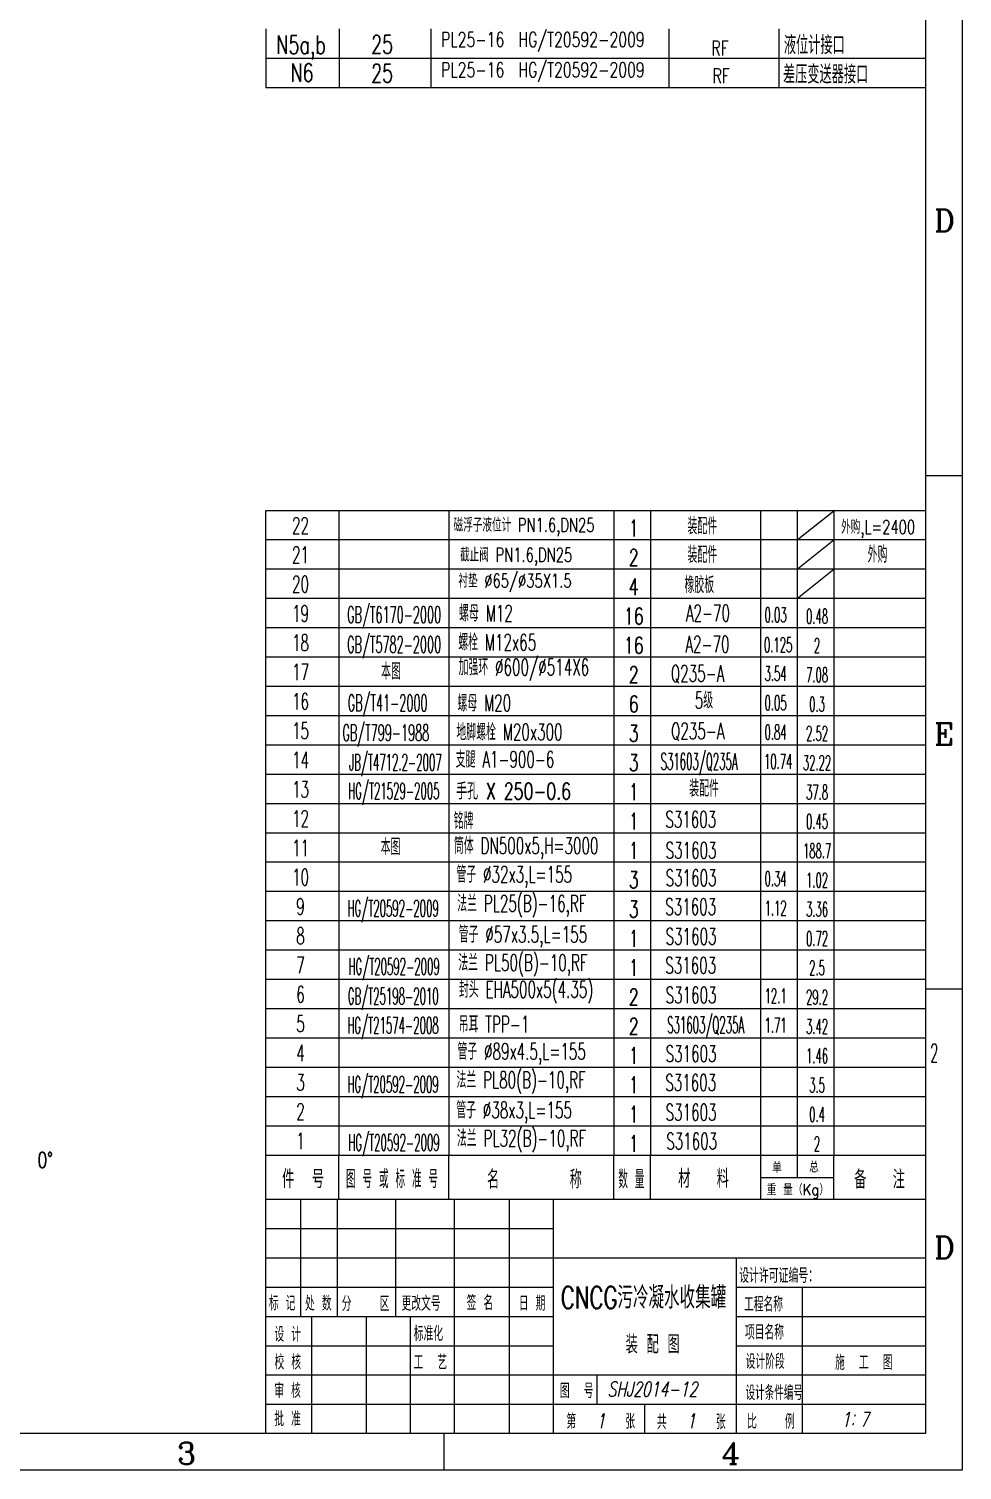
# Model space of a CAD drawing. Header units: inches. Extents: x -1056 to 3115, y -4435 to 1464.
# Drawn here: x 1327 to 3115, y -4435 to -1672 of the extents above; entities that cross this region are included whole.
import ezdxf
from ezdxf.enums import TextEntityAlignment as Align

# ---------------------------------------------------------------- set-up
doc = ezdxf.new("R2010")
doc.units = ezdxf.units.IN
doc.header["$LTSCALE"] = 77.75
doc.header["$MEASUREMENT"] = 0
doc.layers.get('0').update_dxf_attribs({"lineweight": 18})
doc.layers.add('DIM', color=2, linetype='Continuous', lineweight=18)
doc.styles.add('HZ', font='romans.shx', dxfattribs={"width": 0.6, "bigfont": 'hz.shx'})
doc.styles.add('HZTXT', font='romans.shx', dxfattribs={"width": 0.7, "bigfont": 'hztxt.shx'})
doc.styles.add('ROMANC', font='romanc.shx', dxfattribs={"width": 0.7})

# ---------------------------------------------------------------- blocks, each defined once
blk = doc.blocks.new('MLF')
blk.add_line((180, 8), (0, 8))
at = {"color": 4}
for p, q in [((0, 8), (0, 0)), ((20, 8), (20, 0)), ((50, 8), (50, 0)), ((95, 8), (95, 0)), ((105, 8), (105, 0)), ((135, 8), (135, 0)), ((145, 8), (145, 0)), ((155, 8), (155, 0))]:
    blk.add_line(p, q, dxfattribs=at)
blk = doc.blocks.new('JGB-L')
at = {"color": 4, "linetype": 'Continuous'}
for p, q in [((0, 0), (0, -8)), ((20, 0), (20, -8)), ((45, 0), (45, -8)), ((110, 0), (110, -8)), ((140, 0), (140, -8))]:
    blk.add_line(p, q, dxfattribs=at)
at = {"color": 7, "linetype": 'Continuous'}
blk.add_line((0, -8), (180, -8), dxfattribs=at)

msp = doc.modelspace()

# ---------------------------------------------------------------- linework, layer by layer
at = {"color": 7, "linetype": 'Continuous'}
for p, q in [((3115.1, 1463.5), (3115.1, -4435.3)), ((3115.1, -4435.3), (-1056.3, -4435.3))]:
    msp.add_line(p, q, dxfattribs=at)
at = {"color": 5}
for p, q in [((3044.9, 1393.3), (3044.9, -4365.1)), ((3044.9, -4365.1), (-880.7, -4365.1))]:
    msp.add_line(p, q, dxfattribs=at)
for p, q in [((3115.1, -2529), (3044.9, -2529)), ((3115.1, -3513.3), (3044.9, -3513.3)), ((3044.5, -3775.7), (1780.6, -3775.7)), ((1847.8, -4140.6), (1847.8, -3916.1)), ((1918, -4140.6), (1918, -3916.1)), ((2030.2, -4140.6), (2030.2, -3916.1)), ((2142.5, -4365.1), (2142.5, -3916.1)), ((2247.7, -4365.1), (2247.7, -3916.1)), ((2331.9, -4365.1), (2331.9, -3916.1)), ((1780.6, -4028.4), (3044.9, -4028.4)), ((1780.6, -4084.5), (2331.9, -4084.5)), ((1780.6, -4196.7), (2331.9, -4196.7)), ((1780.6, -4252.9), (3044.9, -4252.9)), ((2416.1, -4309), (2416.1, -4252.9)), ((1780.6, -4309), (3044.9, -4309)), ((2507.3, -4365.1), (2507.3, -4309)), ((2122.4, -4435.3), (2122.4, -4365.1))]:
    msp.add_line(p, q)
at = {"color": 7, "linetype": 'Continuous', "ltscale": 0.5}
for p, q in [((2798.7, -2652.2), (2869, -2596)), ((2798.7, -2708.4), (2869, -2652.2)), ((2798.7, -2764.5), (2869, -2708.4))]:
    msp.add_line(p, q, dxfattribs=at)
at = {"color": 4}
for p, q in [((1780.6, -3775.7), (1780.6, -3831.8)), ((1921, -3775.7), (1921, -3831.8)), ((2131.7, -3775.7), (2131.7, -3831.8)), ((2447.7, -3775.7), (2447.7, -3831.8)), ((2517.9, -3775.7), (2517.9, -3831.8)), ((2728.5, -3775.7), (2728.5, -3916.1)), ((2798.7, -3775.7), (2798.7, -3874)), ((2869, -3775.7), (2869, -3831.8)), ((1921, -3916.1), (1921, -3831.8)), ((2131.7, -3916.1), (2131.7, -3831.8)), ((2447.7, -3916.1), (2447.7, -3831.8)), ((2517.9, -3916.1), (2517.9, -3831.8)), ((2869, -3916.1), (2869, -3831.8))]:
    msp.add_line(p, q, dxfattribs=at)
at = {"color": 4, "linetype": 'Continuous'}
for p, q in [((1780.6, -3831.8), (3044.5, -3831.8)), ((1780.6, -3831.8), (1780.6, -4365.1)), ((1780.6, -3916.1), (3044.9, -3916.1)), ((1780.6, -4140.6), (2331.9, -4140.6))]:
    msp.add_line(p, q, dxfattribs=at)
at = {"color": 7}
for p, q in [((2728.5, -3874), (2869, -3874)), ((1780.6, -3972.2), (2331.9, -3972.2)), ((2682.7, -4365.1), (2682.7, -4028.4)), ((2682.7, -4084.5), (3044.9, -4084.5)), ((2809, -4365.1), (2809, -4084.5)), ((1868.9, -4365.1), (1868.9, -4140.6)), ((1974.1, -4365.1), (1974.1, -4140.6)), ((2058.3, -4365.1), (2058.3, -4140.6)), ((2682.7, -4140.6), (3044.9, -4140.6)), ((2682.7, -4196.7), (3044.9, -4196.7))]:
    msp.add_line(p, q, dxfattribs=at)

# ---------------------------------------------------------------- block references
at = {"color": 2, "linetype": 'Continuous', "xscale": 7.02177824797036, "yscale": 7.021778247943075}
for name, p, zscale in [('JGB-L', (1780.9, -1672.3), 7.021778247950399), ('JGB-L', (1780.9, -1728.5), 7.021778247950399), ('MLF', (1780.6, -2652.2), 7.0217782479504), ('MLF', (1780.6, -2708.4), 7.0217782479504), ('MLF', (1780.6, -2764.5), 7.0217782479504), ('MLF', (1780.6, -2820.7), 7.0217782479504), ('MLF', (1780.6, -2876.9), 7.0217782479504), ('MLF', (1780.6, -2933.1), 7.0217782479504), ('MLF', (1780.6, -2989.2), 7.0217782479504), ('MLF', (1780.6, -3045.4), 7.0217782479504), ('MLF', (1780.6, -3101.6), 7.0217782479504), ('MLF', (1780.6, -3157.8), 7.0217782479504), ('MLF', (1780.6, -3213.9), 7.0217782479504), ('MLF', (1780.6, -3270.1), 7.0217782479504), ('MLF', (1780.6, -3326.3), 7.0217782479504), ('MLF', (1780.6, -3382.5), 7.0217782479504), ('MLF', (1780.6, -3438.6), 7.0217782479504), ('MLF', (1780.6, -3494.8), 7.0217782479504), ('MLF', (1780.6, -3551), 7.0217782479504), ('MLF', (1780.6, -3607.2), 7.0217782479504), ('MLF', (1780.6, -3663.3), 7.0217782479504), ('MLF', (1780.6, -3719.5), 7.0217782479504), ('MLF', (1780.6, -3775.7), 7.0217782479504)]:
    msp.add_blockref(name, p, dxfattribs=dict(at, zscale=zscale))

# ---------------------------------------------------------------- texts
at = {"color": 2, "linetype": 'Continuous', "style": 'HZ'}
for s, height, width, p in [('N5a,b', 35.11, 0.7, (1848.6, -1702.9)), ('25', 35.11, 0.7, (2003.8, -1702.2)), ('RF', 28.09, 0.7, (2651.1, -1709.4)), ('N6', 35.11, 0.7, (1850.3, -1756.3)), ('25', 35.11, 0.7, (2003.8, -1757.4)), ('RF', 28.09, 0.7, (2653.3, -1762.5)), ('22', 31.6, 0.6, (1847.4, -2624.6)), ('1', 31.6, 0.7, (2485.9, -2629.6)), ('装配件', 31.6, 0.6, (2617.2, -2625.6)), ('21', 31.6, 0.6, (1847.4, -2680.7)), ('2', 31.6, 0.7, (2485.9, -2685.8)), ('装配件', 31.6, 0.6, (2617.2, -2680.5)), ('外购', 31.6, 0.6, (2952.9, -2679.8)), ('20', 31.6, 0.6, (1847.4, -2736.9)), ('4', 31.6, 0.7, (2485.9, -2742)), ('橡胶板', 31.6, 0.6, (2611.6, -2738.3)), ('19', 31.6, 0.6, (1847.4, -2793.1)), ('GB/T6170-2000', 31.601, 0.5, (2026.8, -2795.3)), ('16', 31.6, 0.7, (2485.9, -2798.2)), ('A2-70', 31.6, 0.6, (2628, -2792.4)), ('0.03', 28.09, 0.5, (2757.7, -2795.9)), ('0.48', 28.09, 0.5, (2837.1, -2798.5)), ('18', 31.6, 0.6, (1847.4, -2849.2)), ('GB/T5782-2000', 31.601, 0.5, (2026.8, -2852.6)), ('16', 31.6, 0.7, (2485.9, -2854.3)), ('A2-70', 31.6, 0.6, (2627.1, -2852)), ('0.125', 28.09, 0.5, (2762.6, -2853.3)), ('2', 28.1, 0.5, (2837.1, -2854.7)), ('17', 31.6, 0.6, (1847.4, -2905.4)), ('本图', 31.6, 0.6, (2020.8, -2904.1)), ('2', 31.6, 0.7, (2485.9, -2910.5)), ('Q235-A', 31.6, 0.6, (2608.2, -2908.1)), ('3.54', 28.09, 0.5, (2757.7, -2908.3)), ('7.08', 28.09, 0.5, (2837.1, -2910.9)), ('16', 31.6, 0.6, (1847.4, -2961.6)), ('GB/T41-2000', 31.601, 0.5, (2014.3, -2964.5)), ('6', 31.6, 0.7, (2485.9, -2966.7)), ('5级', 31.6, 0.6, (2620.4, -2959.4)), ('0.05', 28.09, 0.5, (2757.7, -2964.4)), ('0.3', 28.09, 0.5, (2837.1, -2967)), ('15', 31.6, 0.6, (1847.4, -3017.8)), ('GB/T799-1988', 31.601, 0.5, (2010.9, -3021.7)), ('3', 31.6, 0.7, (2485.9, -3022.9)), ('Q235-A', 31.6, 0.6, (2608.5, -3018.5)), ('0.84', 28.09, 0.5, (2757.7, -3020.6)), ('2.52', 28.09, 0.5, (2837.1, -3023.2)), ('14', 31.6, 0.6, (1847.4, -3073.9)), ('JB/T4712.2-2007', 31.601, 0.45, (2029.2, -3078.4)), ('3', 31.6, 0.7, (2485.9, -3079)), ('S31603/Q235A', 31.601, 0.45, (2611.1, -3076.7)), ('10.74', 28.09, 0.5, (2762.6, -3076.8)), ('32.22', 28.09, 0.5, (2837.1, -3079.4)), ('13', 31.6, 0.6, (1847.4, -3130.1)), ('HG/T21529-2005', 31.601, 0.45, (2026.3, -3133.3)), ('1', 31.6, 0.7, (2485.9, -3135.2)), ('装配件', 31.6, 0.6, (2620.7, -3128.5)), ('37.8', 28.09, 0.5, (2837.1, -3135.5)), ('12', 31.6, 0.6, (1847.4, -3186.3)), ('1', 31.6, 0.7, (2485.9, -3191.4)), ('S31603', 31.6, 0.6, (2595.1, -3187.6)), ('0.45', 28.09, 0.5, (2837.1, -3191.7)), ('11', 31.6, 0.6, (1847.4, -3242.5)), ('本图', 31.6, 0.6, (2019.9, -3240.5)), ('1', 31.6, 0.7, (2485.9, -3247.5)), ('S31603', 31.6, 0.6, (2595.7, -3247.3)), ('188.7', 28.09, 0.5, (2837.1, -3247.9)), ('10', 31.6, 0.6, (1847.4, -3298.6)), ('3', 31.6, 0.7, (2485.9, -3303.7)), ('S31603', 31.6, 0.6, (2595.7, -3299.8)), ('0.34', 28.09, 0.5, (2757.7, -3301.5)), ('1.02', 28.09, 0.5, (2837.1, -3304.1)), ('9', 31.6, 0.6, (1847.4, -3354.8)), ('HG/T20592-2009', 31.601, 0.45, (2024.9, -3358.3)), ('S31603', 31.6, 0.6, (2595, -3355.3)), ('3', 31.6, 0.7, (2485.9, -3359.9)), ('1.12', 28.09, 0.5, (2757.7, -3357.7)), ('3.36', 28.09, 0.5, (2837.1, -3360.2)), ('8', 31.6, 0.6, (1847.4, -3411)), ('S31603', 31.6, 0.6, (2595.7, -3412.2)), ('1', 31.6, 0.7, (2485.9, -3416.1)), ('0.72', 28.09, 0.5, (2837.1, -3416.4)), ('7', 31.6, 0.6, (1847.4, -3467.2)), ('HG/T20592-2009', 31.601, 0.45, (2026.8, -3469.8)), ('S31603', 31.6, 0.6, (2595, -3467.6)), ('1', 31.6, 0.7, (2485.9, -3472.2)), ('2.5', 28.09, 0.5, (2837.1, -3472.6)), ('6', 31.6, 0.6, (1847.4, -3523.3)), ('GB/T25198-2010', 31.601, 0.45, (2025.1, -3526.7)), ('S31603', 31.6, 0.6, (2595.7, -3524.5)), ('2', 31.6, 0.7, (2485.9, -3528.4)), ('12.1', 28.09, 0.5, (2757.7, -3526.2)), ('29.2', 28.09, 0.5, (2837.1, -3528.8)), ('5', 31.6, 0.6, (1847.4, -3579.5)), ('HG/T21574-2008', 31.601, 0.45, (2024.7, -3582.5)), ('S31603/Q235A', 31.601, 0.45, (2623.7, -3581.7)), ('2', 31.6, 0.7, (2485.9, -3584.6)), ('1.71', 28.09, 0.5, (2757.7, -3582.4)), ('3.42', 28.09, 0.5, (2837.1, -3584.9)), ('2', 35.1, 0.5, (3061.6, -3635.6)), ('4', 31.6, 0.6, (1847.4, -3635.7)), ('1', 31.6, 0.7, (2485.9, -3640.8)), ('S31603', 31.6, 0.6, (2595.7, -3636.9)), ('1.46', 28.09, 0.5, (2837.1, -3641.1)), ('HG/T20592-2009', 31.601, 0.45, (2024.8, -3695.8)), ('3', 31.6, 0.6, (1847.4, -3691.9)), ('1', 31.6, 0.7, (2485.9, -3696.9)), ('S31603', 31.6, 0.6, (2595, -3692.3)), ('3.5', 28.09, 0.5, (2837.1, -3697.3)), ('2', 31.6, 0.6, (1847.4, -3748)), ('1', 31.6, 0.7, (2485.9, -3753.1)), ('S31603', 31.6, 0.6, (2595.7, -3749.2)), ('0.4', 28.09, 0.5, (2837.1, -3753.5)), ('1', 31.6, 0.6, (1847.4, -3804.2)), ('HG/T20592-2009', 31.601, 0.45, (2026.6, -3807.2)), ('1', 31.6, 0.7, (2485.9, -3809.3)), ('S31603', 31.6, 0.6, (2596.9, -3804.7)), ('2', 28.1, 0.5, (2837.1, -3809.6))]:
    msp.add_text(s, height=height, dxfattribs=dict(at, width=width)).set_placement(p, align=Align.MIDDLE_CENTER)
at = {"color": 2, "linetype": 'Continuous'}
for s, height, style, width, p in [('液位计接口', 35.11, 'HZ', 0.7, (2773.5, -1721)), ('差压变送器接口', 35.11, 'HZ', 0.7, (2771.8, -1777.1)), ('铭牌', 31.6, 'HZ', 0.6, (2140.8, -3206.4)), ('设计许可证编号：', 28.09, 'HZ', 0.56, (2687.9, -4076.4)), ('CNCG污冷凝水收集罐', 42.574, 'HZTXT', 0.7, (2345.9, -4125.7)), ('更改文号', 28.09, 'HZ', 0.7, (2041.1, -4129.8)), ('工程名称', 28.09, 'HZ', 0.7, (2697.1, -4131.3)), ('标准化', 28.09, 'HZ', 0.7, (2064.5, -4187.6)), ('项目名称', 28.09, 'HZ', 0.7, (2699, -4185)), ('设计阶段', 28.09, 'HZ', 0.7, (2700.3, -4241.1)), ('设计条件编号', 28.09, 'HZ', 0.5, (2700.3, -4301))]:
    msp.add_text(s, height=height, dxfattribs=dict(at, style=style, width=width)).set_placement(p)
at = {"style": 'ROMANC'}
for s, p in [('D', (3061.5, -2060.8)), ('E', (3061.5, -3045.2)), ('D', (3061.5, -4029.5)), ('3', (1611.1, -4424.1)), ('4', (2653.9, -4424.1))]:
    msp.add_text(s, height=42.1, dxfattribs=at).set_placement(p)
at = {"color": 2, "style": 'HZ', "width": 0.887216}
for s, p in [('单', (2750.9, -3865.8)), ('总', (2821.8, -3864.7))]:
    msp.add_text(s, height=21.1, dxfattribs=at).set_placement(p)
at = {"color": 2, "linetype": 'Continuous', "attachment_point": 7, "style": 'HZ'}
for s, insert, char_height, width in [('{\\W0.7;PL25-16  HG/T20592-2009}', (2116.6, -1716.3), 28.087, 459.224), ('{\\W0.7;PL25-16  HG/T20592-2009}', (2116.6, -1774.3), 28.087, 459.224), ('螺母 M12', (2151.2, -2808.5), 31.6, 124.43), ('螺栓 M12x65', (2149.6, -2864.1), 31.6, 182.26), ('加强环 %%C600/%%C514X6', (2150.2, -2922.3), 31.601, 331.033), ('螺母 M20', (2148.1, -2980.7), 31.6, 130.524), ('地脚螺栓 M20x300', (2146, -3036.2), 31.601, 267.447), ('支腿 A1-900-6', (2144.7, -3088.6), 31.601, 221.095), ('{\\W0.7;手孔 X 250-0.6}', (2145.5, -3149.5), 31.601, 269.242), ('筒体 DN500x5,H=3000', (2141.4, -3263.7), 31.601, 328.528), ('管子 %%C32x3,L=155', (2146.2, -3318.7), 31.601, 262.335), ('法兰 PL25(B)-16,RF', (2147.6, -3375.3), 31.601, 282.514), ('管子 %%C57x3.5,L=155', (2150.6, -3433.6), 31.601, 286.713), ('法兰 PL50(B)-10,RF', (2149.7, -3488.9), 31.601, 282.514), ('封头 EHA500x5(4.35)', (2150.9, -3540.1), 31.601, 306.181), ('吊耳 TPP-1', (2150.4, -3596.3), 31.6, 157.069), ('管子 %%C89x4.5,L=155', (2148.1, -3658), 31.601, 290.776), ('法兰 PL80(B)-10,RF', (2146.2, -3713.5), 31.601, 284.546), ('管子 %%C38x3,L=155', (2145.8, -3770.4), 31.601, 262.335), ('法兰 PL32(B)-10,RF', (2147, -3825.6), 31.601, 282.514), ('{\\W0.7;标 记}', (1786.8, -4129.3), 28.095, 76.242), ('{\\W0.7;处 数}', (1856.1, -4129.9), 28.095, 75.259), ('{\\W0.7;分    区}', (1926.3, -4130.4), 28.087, 132.115), ('{\\W0.7;签 名}', (2165.6, -4128.5), 28.095, 73.046), ('{\\W0.7;日 期}', (2265.7, -4129.8), 28.095, 68.13), ('{\\W0.7;设 计}', (1797.5, -4189.1), 28.095, 74.767), ('{\\W0.7;装 配 图}', (2470.4, -4211.8), 35, 151.069), ('{\\W0.7;校 核}', (1797.7, -4242.3), 28.095, 75.505), ('{\\W0.7;工  艺}', (2064, -4242.4), 28.095, 91.273), ('{\\W0.7;施  工  图}', (2871.6, -4243), 28.087, 158.411), ('{\\W0.7;审 核}', (1797.2, -4297), 28.095, 73.538), ('{\\W0.7;图  号}', (2344.4, -4297.2), 28.087, 91.002), ('{\\Q12;\\W0.7;SHJ2014-12}', (2435.8, -4293.9), 28.087, 190.076), ('{\\W0.7;批 准}', (1797.2, -4351.2), 28.095, 74.276), ('{\\W0.7;第       张}', (2356.8, -4356), 28.087, 187.762), ('{\\Q12;\\W0.7;1}', (2414, -4355), 28.087, 10.217), ('{\\W0.7;共       张}', (2530.2, -4357.1), 28.087, 188.008), ('{\\Q12;\\W0.7;1}', (2587.3, -4355), 28.087, 10.217), ('{\\W0.7;比    例}', (2703.1, -4356.1), 28.087, 128.674), ('{\\Q12;\\W0.7;1：7}', (2883.7, -4352.2), 28.087, 60.093)]:
    msp.add_mtext(s, dxfattribs=dict(at, insert=insert, char_height=char_height, width=width))
at = {"color": 2, "attachment_point": 7, "style": 'HZ'}
for s, insert, char_height, width in [('{\\W0.7;件  号}', (1812.2, -3894.8), 35.109, 117.132), ('{\\W0.55;图 号 或 标 准 号}', (1934.6, -3894.8), 35.109, 262.063), ('{\\W0.7;名        称}', (2204.9, -3895.6), 35.109, 257.787), ('{\\W0.55;数 量}', (2456.3, -3895.6), 35.109, 73.895), ('{\\W0.7;材   料}', (2571, -3894), 35.109, 141.752), ('{\\W0.7;备   注}', (2908.2, -3895.6), 35.109, 147.282), ('{\\W0.887216;重 量（Kg）}', (2740.5, -3915), 21.065, 154.206)]:
    msp.add_mtext(s, dxfattribs=dict(at, insert=insert, char_height=char_height, width=width))
at = {"layer": 'DIM', "style": 'HZ', "width": 0.7}
msp.add_text('外购,L=2400', height=26.33, dxfattribs=at).set_placement((2954.1, -2627.2), align=Align.MIDDLE_CENTER)
msp.add_text('0%%D', height=30, dxfattribs=at).set_placement((1343.9, -3855.7))
at = {"layer": 'DIM', "char_height": 26.334, "attachment_point": 7, "style": 'HZ'}
for s, insert, width in [('{\\W0.7;磁浮子液位计 PN1.6,DN25}', (2140.6, -2644.6), 342.148), ('{\\W0.7;截止阀 PN1.6,DN25}', (2153.1, -2701.9), 256.2), ('{\\W0.7;衬垫 %%C65/%%C35X1.5}', (2149.9, -2752.2), 274.897)]:
    msp.add_mtext(s, dxfattribs=dict(at, insert=insert, width=width))

doc.saveas('drawing.dxf')
